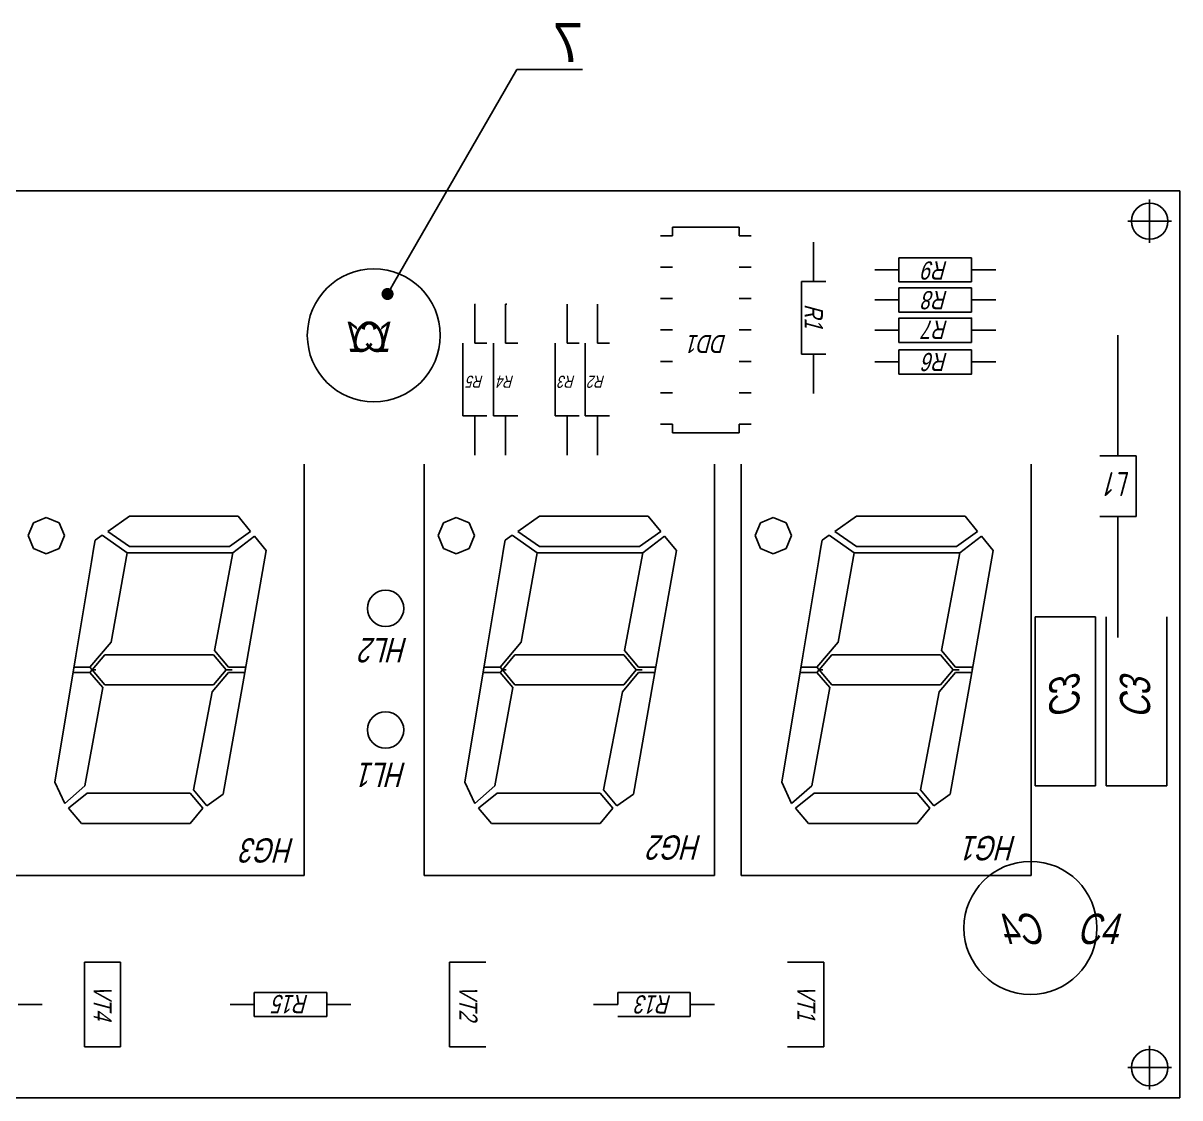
# Model space of a CAD drawing. Header units: millimetres. Extents: x 3055 to 4426, y 1319 to 1950.
# Drawn here: x 3554.1 to 3649.8, y 1702.8 to 1791.6 of the extents above; entities that cross this region are included whole.
import ezdxf
from ezdxf import colors
from ezdxf.entities.mleader import LeaderData, LeaderLine
from ezdxf.math import Vec2, Vec3

# ---------------------------------------------------------------- set-up
doc = ezdxf.new("R2010")
doc.units = ezdxf.units.MM
doc.styles.get("Standard").update_dxf_attribs({"font": 'arial.ttf'})

# ---------------------------------------------------------------- blocks, each defined once
blk = doc.blocks.new('_Dot')
at = {"color": 0, "linetype": 'ByBlock', "lineweight": -2, "transparency": 33554674}
blk.add_line((-0.5, 0), (-1, 0), dxfattribs=at)
at = {"color": 0, "linetype": 'ByBlock', "transparency": 33554674, "const_width": 0.5}
blk.add_lwpolyline([(-0.25, 0, 1), (0.25, 0, 1)], format="xyb", close=True, dxfattribs=at)

msp = doc.modelspace()

# ---------------------------------------------------------------- linework, layer by layer
for p, q in [((3451.789, 1777.767, 111.215), (3649.789, 1777.767, 111.215)), ((3649.789, 1702.767, 111.215), (3649.789, 1777.767, 111.215)), ((3649.789, 1702.767, 111.215), (3451.789, 1702.767, 111.215))]:
    msp.add_line(p, q)
at = {"transparency": 33554674}
for p, q in [((3451.789, 1777.767, 109.715), (3649.789, 1777.767, 109.715)), ((3647.289, 1775.267, 111.215), (3647.289, 1777.067, 111.215)), ((3647.289, 1775.267, 109.715), (3647.289, 1777.067, 109.715)), ((3649.789, 1777.767, 111.215), (3649.789, 1775.267, 111.215)), ((3649.789, 1777.767, 109.715), (3649.789, 1702.767, 109.715)), ((3647.289, 1775.267, 111.215), (3645.489, 1775.267, 111.215)), ((3647.289, 1775.267, 109.715), (3645.489, 1775.267, 109.715)), ((3647.289, 1775.267, 111.215), (3647.289, 1773.467, 111.215)), ((3647.289, 1775.267, 111.215), (3649.089, 1775.267, 111.215)), ((3647.289, 1775.267, 109.715), (3647.289, 1773.467, 109.715)), ((3647.289, 1775.267, 109.715), (3649.089, 1775.267, 109.715)), ((3607.821, 1774.07, 111.215), (3607.821, 1774.77, 111.215)), ((3607.821, 1774.77, 111.215), (3613.321, 1774.77, 111.215)), ((3613.321, 1774.77, 111.215), (3613.321, 1774.07, 111.215)), ((3607.821, 1774.07, 111.215), (3606.821, 1774.07, 111.215)), ((3614.321, 1774.07, 111.215), (3613.321, 1774.07, 111.215)), ((3619.491, 1772.278, 111.215), (3619.491, 1773.528, 111.215)), ((3619.491, 1772.278, 111.215), (3619.491, 1770.278, 111.215)), ((3626.551, 1771.25, 111.215), (3626.551, 1772.25, 111.215)), ((3626.551, 1772.25, 111.215), (3632.551, 1772.25, 111.215)), ((3632.551, 1772.25, 111.215), (3632.551, 1771.25, 111.215)), ((3607.821, 1771.47, 111.215), (3606.821, 1771.47, 111.215)), ((3614.321, 1771.47, 111.215), (3613.321, 1771.47, 111.215)), ((3626.551, 1771.25, 111.215), (3624.551, 1771.25, 111.215)), ((3626.551, 1771.25, 111.215), (3626.551, 1770.25, 111.215)), ((3634.551, 1771.25, 111.215), (3632.551, 1771.25, 111.215)), ((3632.551, 1770.25, 111.215), (3632.551, 1771.25, 111.215)), ((3618.491, 1764.278, 111.215), (3618.491, 1770.278, 111.215)), ((3618.491, 1770.278, 111.215), (3619.491, 1770.278, 111.215)), ((3620.491, 1770.278, 111.215), (3619.491, 1770.278, 111.215)), ((3626.551, 1770.25, 111.215), (3632.551, 1770.25, 111.215)), ((3626.551, 1769.75, 111.215), (3632.551, 1769.75, 111.215)), ((3632.551, 1769.75, 111.215), (3632.551, 1768.75, 111.215)), ((3607.821, 1768.87, 111.215), (3606.821, 1768.87, 111.215)), ((3614.321, 1768.87, 111.215), (3613.321, 1768.87, 111.215)), ((3626.551, 1768.75, 111.215), (3624.551, 1768.75, 111.215)), ((3626.551, 1768.75, 111.215), (3626.551, 1767.75, 111.215)), ((3634.551, 1768.75, 111.215), (3632.551, 1768.75, 111.215)), ((3591.462, 1767.17, 111.215), (3591.462, 1768.417, 111.215)), ((3591.494, 1768.417, 111.215), (3591.462, 1768.417, 111.215)), ((3594.006, 1768.417, 111.215), (3594.103, 1768.417, 111.215)), ((3594.007, 1767.168, 111.215), (3594.006, 1768.417, 111.215)), ((3599.099, 1767.169, 111.215), (3599.098, 1768.417, 111.215)), ((3601.6, 1767.167, 111.215), (3601.6, 1768.417, 111.215)), ((3626.551, 1767.75, 111.215), (3632.551, 1767.75, 111.215)), ((3591.462, 1767.17, 111.215), (3591.462, 1765.17, 111.215)), ((3594.007, 1767.168, 111.215), (3594.007, 1765.168, 111.215)), ((3599.099, 1767.169, 111.215), (3599.099, 1765.169, 111.215)), ((3601.6, 1767.167, 111.215), (3601.6, 1765.167, 111.215)), ((3626.553, 1766.248, 111.215), (3626.553, 1767.248, 111.215)), ((3626.553, 1767.248, 111.215), (3632.553, 1767.248, 111.215)), ((3632.553, 1767.248, 111.215), (3632.553, 1766.248, 111.215)), ((3607.821, 1766.27, 111.215), (3606.821, 1766.27, 111.215)), ((3614.321, 1766.27, 111.215), (3613.321, 1766.27, 111.215)), ((3626.553, 1766.248, 111.215), (3624.553, 1766.248, 111.215)), ((3626.553, 1766.248, 111.215), (3626.553, 1765.248, 111.215)), ((3634.553, 1766.248, 111.215), (3632.553, 1766.248, 111.215)), ((3644.666, 1755.849, 111.215), (3644.666, 1765.849, 111.215)), ((3590.462, 1759.17, 111.215), (3590.462, 1765.17, 111.215)), ((3592.462, 1765.17, 111.215), (3591.462, 1765.17, 111.215)), ((3593.007, 1759.168, 111.215), (3593.007, 1765.168, 111.215)), ((3595.007, 1765.168, 111.215), (3594.007, 1765.168, 111.215)), ((3598.099, 1759.169, 111.215), (3598.099, 1765.169, 111.215)), ((3600.099, 1765.169, 111.215), (3599.099, 1765.169, 111.215)), ((3600.6, 1759.167, 111.215), (3600.6, 1765.167, 111.215)), ((3602.6, 1765.167, 111.215), (3601.6, 1765.167, 111.215)), ((3626.552, 1763.624, 111.215), (3626.552, 1764.624, 111.215)), ((3626.552, 1764.624, 111.215), (3632.552, 1764.624, 111.215)), ((3626.553, 1765.248, 111.215), (3632.553, 1765.248, 111.215)), ((3632.552, 1764.624, 111.215), (3632.552, 1763.624, 111.215)), ((3607.821, 1763.67, 111.215), (3606.821, 1763.67, 111.215)), ((3614.321, 1763.67, 111.215), (3613.321, 1763.67, 111.215)), ((3619.491, 1764.278, 111.215), (3618.491, 1764.278, 111.215)), ((3619.491, 1764.278, 111.215), (3619.491, 1762.278, 111.215)), ((3619.491, 1764.278, 111.215), (3620.491, 1764.278, 111.215)), ((3626.552, 1763.624, 111.215), (3624.552, 1763.624, 111.215)), ((3626.552, 1763.624, 111.215), (3626.552, 1762.624, 111.215)), ((3634.552, 1763.624, 111.215), (3632.552, 1763.624, 111.215)), ((3619.491, 1762.278, 111.215), (3619.491, 1761.028, 111.215)), ((3626.552, 1762.624, 111.215), (3632.552, 1762.624, 111.215)), ((3607.821, 1761.07, 111.215), (3606.821, 1761.07, 111.215)), ((3614.321, 1761.07, 111.215), (3613.321, 1761.07, 111.215)), ((3591.462, 1759.17, 111.215), (3590.462, 1759.17, 111.215)), ((3591.462, 1759.17, 111.215), (3591.462, 1757.17, 111.215)), ((3591.462, 1759.17, 111.215), (3592.462, 1759.17, 111.215)), ((3594.007, 1759.168, 111.215), (3593.007, 1759.168, 111.215)), ((3594.007, 1759.168, 111.215), (3594.007, 1757.168, 111.215)), ((3594.007, 1759.168, 111.215), (3595.007, 1759.168, 111.215)), ((3599.099, 1759.169, 111.215), (3598.099, 1759.169, 111.215)), ((3599.099, 1759.169, 111.215), (3599.099, 1757.169, 111.215)), ((3599.099, 1759.169, 111.215), (3600.099, 1759.169, 111.215)), ((3601.6, 1759.167, 111.215), (3600.6, 1759.167, 111.215)), ((3601.6, 1759.167, 111.215), (3601.6, 1757.167, 111.215)), ((3601.6, 1759.167, 111.215), (3602.6, 1759.167, 111.215)), ((3606.821, 1758.47, 111.215), (3607.821, 1758.47, 111.215)), ((3607.821, 1758.47, 111.215), (3607.821, 1757.77, 111.215)), ((3614.321, 1758.47, 111.215), (3613.321, 1758.47, 111.215)), ((3614.321, 1758.47, 111.215), (3613.321, 1758.47, 111.215)), ((3613.321, 1757.77, 111.215), (3613.321, 1758.47, 111.215)), ((3591.462, 1757.17, 111.215), (3591.459, 1755.917, 111.215)), ((3594.006, 1755.917, 111.215), (3594.006, 1757.167, 111.215)), ((3599.099, 1757.169, 111.215), (3599.098, 1755.917, 111.215)), ((3601.6, 1757.167, 111.215), (3601.6, 1755.917, 111.215)), ((3607.821, 1757.77, 111.215), (3613.321, 1757.77, 111.215)), ((3577.356, 1721.165, 111.215), (3577.356, 1755.165, 111.215)), ((3587.278, 1755.165, 111.215), (3587.278, 1721.165, 111.215)), ((3611.278, 1721.165, 111.215), (3611.278, 1755.165, 111.215)), ((3613.499, 1755.165, 111.215), (3613.499, 1721.165, 111.215)), ((3637.499, 1721.165, 111.215), (3637.499, 1755.165, 111.215)), ((3643.166, 1755.849, 111.215), (3646.166, 1755.849, 111.215)), ((3646.166, 1755.849, 111.215), (3646.166, 1750.849, 111.215)), ((3554.946, 1750.325, 111.215), (3554.511, 1749.268, 111.215)), ((3556.011, 1750.768, 111.215), (3554.946, 1750.325, 111.215)), ((3557.076, 1750.325, 111.215), (3556.011, 1750.768, 111.215)), ((3557.511, 1749.268, 111.215), (3557.076, 1750.325, 111.215)), ((3562.89, 1750.864, 111.215), (3561.095, 1749.614, 111.215)), ((3567.39, 1750.864, 111.215), (3562.89, 1750.864, 111.215)), ((3567.39, 1750.864, 111.215), (3571.89, 1750.864, 111.215)), ((3571.89, 1750.864, 111.215), (3572.918, 1749.614, 111.215)), ((3588.867, 1750.325, 111.215), (3588.432, 1749.268, 111.215)), ((3589.932, 1750.768, 111.215), (3588.867, 1750.325, 111.215)), ((3590.997, 1750.325, 111.215), (3589.932, 1750.768, 111.215)), ((3591.432, 1749.268, 111.215), (3590.997, 1750.325, 111.215)), ((3596.811, 1750.864, 111.215), (3595.017, 1749.614, 111.215)), ((3601.311, 1750.864, 111.215), (3596.811, 1750.864, 111.215)), ((3601.311, 1750.864, 111.215), (3605.811, 1750.864, 111.215)), ((3605.811, 1750.864, 111.215), (3606.839, 1749.614, 111.215)), ((3615.088, 1750.325, 111.215), (3614.653, 1749.268, 111.215)), ((3616.153, 1750.768, 111.215), (3615.088, 1750.325, 111.215)), ((3617.218, 1750.325, 111.215), (3616.153, 1750.768, 111.215)), ((3617.653, 1749.268, 111.215), (3617.218, 1750.325, 111.215)), ((3623.032, 1750.864, 111.215), (3621.238, 1749.614, 111.215)), ((3627.532, 1750.864, 111.215), (3623.032, 1750.864, 111.215)), ((3627.532, 1750.864, 111.215), (3632.032, 1750.864, 111.215)), ((3632.032, 1750.864, 111.215), (3633.06, 1749.614, 111.215)), ((3644.666, 1750.849, 111.215), (3643.166, 1750.849, 111.215)), ((3646.166, 1750.849, 111.215), (3644.666, 1750.849, 111.215)), ((3644.666, 1740.849, 111.215), (3644.666, 1750.849, 111.215)), ((3560.629, 1749.29, 111.215), (3560.052, 1748.888, 111.215)), ((3562.707, 1747.834, 111.215), (3560.629, 1749.29, 111.215)), ((3562.89, 1748.364, 111.215), (3561.095, 1749.614, 111.215)), ((3571.168, 1748.364, 111.215), (3572.918, 1749.614, 111.215)), ((3594.551, 1749.29, 111.215), (3593.974, 1748.888, 111.215)), ((3596.629, 1747.834, 111.215), (3594.551, 1749.29, 111.215)), ((3596.811, 1748.364, 111.215), (3595.017, 1749.614, 111.215)), ((3605.09, 1748.364, 111.215), (3606.839, 1749.614, 111.215)), ((3620.772, 1749.29, 111.215), (3620.195, 1748.888, 111.215)), ((3622.85, 1747.834, 111.215), (3620.772, 1749.29, 111.215)), ((3623.032, 1748.364, 111.215), (3621.238, 1749.614, 111.215)), ((3631.311, 1748.364, 111.215), (3633.06, 1749.614, 111.215)), ((3554.511, 1749.268, 111.215), (3554.946, 1748.212, 111.215)), ((3557.076, 1748.212, 111.215), (3557.511, 1749.268, 111.215)), ((3559.953, 1748.296, 111.215), (3560.052, 1748.888, 111.215)), ((3567.39, 1748.364, 111.215), (3562.89, 1748.364, 111.215)), ((3567.39, 1748.364, 111.215), (3571.168, 1748.364, 111.215)), ((3573.235, 1749.228, 111.215), (3571.433, 1747.834, 111.215)), ((3573.235, 1749.228, 111.215), (3574.211, 1748.042, 111.215)), ((3588.432, 1749.268, 111.215), (3588.867, 1748.212, 111.215)), ((3590.997, 1748.212, 111.215), (3591.432, 1749.268, 111.215)), ((3593.875, 1748.296, 111.215), (3593.974, 1748.888, 111.215)), ((3601.311, 1748.364, 111.215), (3596.811, 1748.364, 111.215)), ((3601.311, 1748.364, 111.215), (3605.09, 1748.364, 111.215)), ((3607.157, 1749.228, 111.215), (3605.354, 1747.834, 111.215)), ((3607.157, 1749.228, 111.215), (3608.133, 1748.042, 111.215)), ((3614.653, 1749.268, 111.215), (3615.088, 1748.212, 111.215)), ((3617.218, 1748.212, 111.215), (3617.653, 1749.268, 111.215)), ((3620.096, 1748.296, 111.215), (3620.195, 1748.888, 111.215)), ((3627.532, 1748.364, 111.215), (3623.032, 1748.364, 111.215)), ((3627.532, 1748.364, 111.215), (3631.311, 1748.364, 111.215)), ((3633.378, 1749.228, 111.215), (3631.575, 1747.834, 111.215)), ((3633.378, 1749.228, 111.215), (3634.354, 1748.042, 111.215)), ((3556.011, 1747.768, 111.215), (3554.946, 1748.212, 111.215)), ((3556.011, 1747.768, 111.215), (3557.076, 1748.212, 111.215)), ((3557.076, 1748.212, 111.215), (3557.076, 1748.212, 111.215)), ((3559.751, 1747.085, 111.215), (3559.953, 1748.296, 111.215)), ((3561.365, 1740.462, 111.215), (3562.707, 1747.834, 111.215)), ((3571.433, 1747.834, 111.215), (3562.707, 1747.834, 111.215)), ((3569.922, 1739.765, 111.215), (3571.433, 1747.834, 111.215)), ((3572.423, 1737.935, 111.215), (3574.211, 1748.042, 111.215)), ((3589.932, 1747.768, 111.215), (3588.867, 1748.212, 111.215)), ((3589.932, 1747.768, 111.215), (3590.997, 1748.212, 111.215)), ((3590.997, 1748.212, 111.215), (3590.997, 1748.212, 111.215)), ((3593.672, 1747.085, 111.215), (3593.875, 1748.296, 111.215)), ((3595.286, 1740.462, 111.215), (3596.629, 1747.834, 111.215)), ((3605.354, 1747.834, 111.215), (3596.629, 1747.834, 111.215)), ((3603.843, 1739.765, 111.215), (3605.354, 1747.834, 111.215)), ((3606.344, 1737.935, 111.215), (3608.133, 1748.042, 111.215)), ((3616.153, 1747.768, 111.215), (3615.088, 1748.212, 111.215)), ((3616.153, 1747.768, 111.215), (3617.218, 1748.212, 111.215)), ((3617.218, 1748.212, 111.215), (3617.218, 1748.212, 111.215)), ((3619.893, 1747.085, 111.215), (3620.096, 1748.296, 111.215)), ((3621.507, 1740.462, 111.215), (3622.85, 1747.834, 111.215)), ((3631.575, 1747.834, 111.215), (3622.85, 1747.834, 111.215)), ((3630.064, 1739.765, 111.215), (3631.575, 1747.834, 111.215)), ((3632.565, 1737.935, 111.215), (3634.354, 1748.042, 111.215)), ((3558.454, 1739.329, 111.215), (3559.751, 1747.085, 111.215)), ((3592.375, 1739.329, 111.215), (3593.672, 1747.085, 111.215)), ((3618.596, 1739.329, 111.215), (3619.893, 1747.085, 111.215)), ((3643.697, 1728.558, 109.715), (3643.697, 1742.558, 109.715)), ((3648.697, 1742.558, 109.715), (3648.697, 1728.558, 109.715)), ((3559.626, 1738.396, 111.215), (3561.365, 1740.462, 111.215)), ((3571.075, 1738.397, 111.215), (3569.922, 1739.765, 111.215)), ((3593.548, 1738.396, 111.215), (3595.286, 1740.462, 111.215)), ((3604.996, 1738.397, 111.215), (3603.843, 1739.765, 111.215)), ((3619.769, 1738.396, 111.215), (3621.507, 1740.462, 111.215)), ((3631.217, 1738.397, 111.215), (3630.064, 1739.765, 111.215)), ((3558.454, 1739.329, 111.215), (3556.705, 1728.872, 111.215)), ((3560.856, 1739.415, 111.215), (3559.818, 1738.165, 111.215)), ((3565.356, 1739.415, 111.215), (3560.856, 1739.415, 111.215)), ((3565.356, 1739.415, 111.215), (3569.856, 1739.415, 111.215)), ((3569.856, 1739.415, 111.215), (3570.884, 1738.165, 111.215)), ((3592.375, 1739.329, 111.215), (3590.626, 1728.872, 111.215)), ((3594.778, 1739.415, 111.215), (3593.739, 1738.165, 111.215)), ((3599.278, 1739.415, 111.215), (3594.778, 1739.415, 111.215)), ((3599.278, 1739.415, 111.215), (3603.778, 1739.415, 111.215)), ((3603.778, 1739.415, 111.215), (3604.806, 1738.165, 111.215)), ((3618.596, 1739.329, 111.215), (3616.847, 1728.872, 111.215)), ((3620.999, 1739.415, 111.215), (3619.96, 1738.165, 111.215)), ((3625.499, 1739.415, 111.215), (3620.999, 1739.415, 111.215)), ((3625.499, 1739.415, 111.215), (3629.999, 1739.415, 111.215)), ((3629.999, 1739.415, 111.215), (3631.027, 1738.165, 111.215)), ((3559.626, 1737.934, 111.215), (3558.221, 1737.934, 111.215)), ((3559.626, 1738.396, 111.215), (3558.298, 1738.396, 111.215)), ((3559.818, 1738.165, 111.215), (3559.626, 1738.396, 111.215)), ((3559.818, 1738.165, 111.215), (3559.626, 1737.934, 111.215)), ((3559.626, 1737.934, 111.215), (3560.679, 1736.696, 111.215)), ((3560.856, 1736.915, 111.215), (3559.818, 1738.165, 111.215)), ((3560.122, 1738.165, 111.215), (3559.818, 1738.165, 111.215)), ((3571.077, 1737.935, 111.215), (3569.746, 1736.346, 111.215)), ((3569.856, 1736.915, 111.215), (3570.884, 1738.165, 111.215)), ((3570.884, 1738.165, 111.215), (3571.384, 1738.165, 111.215)), ((3572.505, 1738.395, 111.215), (3571.075, 1738.397, 111.215)), ((3571.077, 1737.935, 111.215), (3572.423, 1737.935, 111.215)), ((3572.259, 1737.001, 111.215), (3572.423, 1737.935, 111.215)), ((3572.464, 1738.165, 111.215), (3572.505, 1738.395, 111.215)), ((3593.548, 1737.934, 111.215), (3592.142, 1737.934, 111.215)), ((3593.548, 1738.396, 111.215), (3592.219, 1738.396, 111.215)), ((3593.739, 1738.165, 111.215), (3593.548, 1738.396, 111.215)), ((3593.739, 1738.165, 111.215), (3593.548, 1737.934, 111.215)), ((3593.548, 1737.934, 111.215), (3594.6, 1736.696, 111.215)), ((3594.778, 1736.915, 111.215), (3593.739, 1738.165, 111.215)), ((3594.043, 1738.165, 111.215), (3593.739, 1738.165, 111.215)), ((3604.998, 1737.935, 111.215), (3603.668, 1736.346, 111.215)), ((3603.778, 1736.915, 111.215), (3604.806, 1738.165, 111.215)), ((3604.806, 1738.165, 111.215), (3605.306, 1738.165, 111.215)), ((3606.426, 1738.395, 111.215), (3604.996, 1738.397, 111.215)), ((3604.998, 1737.935, 111.215), (3606.344, 1737.935, 111.215)), ((3606.18, 1737.001, 111.215), (3606.344, 1737.935, 111.215)), ((3606.385, 1738.165, 111.215), (3606.426, 1738.395, 111.215)), ((3619.769, 1737.934, 111.215), (3618.363, 1737.934, 111.215)), ((3619.769, 1738.396, 111.215), (3618.44, 1738.396, 111.215)), ((3619.96, 1738.165, 111.215), (3619.769, 1738.396, 111.215)), ((3619.96, 1738.165, 111.215), (3619.769, 1737.934, 111.215)), ((3619.769, 1737.934, 111.215), (3620.821, 1736.696, 111.215)), ((3620.999, 1736.915, 111.215), (3619.96, 1738.165, 111.215)), ((3620.264, 1738.165, 111.215), (3619.96, 1738.165, 111.215)), ((3631.219, 1737.935, 111.215), (3629.889, 1736.346, 111.215)), ((3629.999, 1736.915, 111.215), (3631.027, 1738.165, 111.215)), ((3631.027, 1738.165, 111.215), (3631.527, 1738.165, 111.215)), ((3632.647, 1738.395, 111.215), (3631.217, 1738.397, 111.215)), ((3631.219, 1737.935, 111.215), (3632.565, 1737.935, 111.215)), ((3632.401, 1737.001, 111.215), (3632.565, 1737.935, 111.215)), ((3632.606, 1738.165, 111.215), (3632.647, 1738.395, 111.215)), ((3565.356, 1736.915, 111.215), (3560.856, 1736.915, 111.215)), ((3565.356, 1736.915, 111.215), (3569.856, 1736.915, 111.215)), ((3572.259, 1737.001, 111.215), (3570.656, 1727.871, 111.215)), ((3599.278, 1736.915, 111.215), (3594.778, 1736.915, 111.215)), ((3599.278, 1736.915, 111.215), (3603.778, 1736.915, 111.215)), ((3606.18, 1737.001, 111.215), (3604.577, 1727.871, 111.215)), ((3625.499, 1736.915, 111.215), (3620.999, 1736.915, 111.215)), ((3625.499, 1736.915, 111.215), (3629.999, 1736.915, 111.215)), ((3632.401, 1737.001, 111.215), (3630.798, 1727.871, 111.215)), ((3560.679, 1736.696, 111.215), (3559.198, 1728.569, 111.215)), ((3568.184, 1728.248, 111.215), (3569.746, 1736.346, 111.215)), ((3594.6, 1736.696, 111.215), (3593.12, 1728.569, 111.215)), ((3602.106, 1728.248, 111.215), (3603.668, 1736.346, 111.215)), ((3620.821, 1736.696, 111.215), (3619.341, 1728.569, 111.215)), ((3628.327, 1728.248, 111.215), (3629.889, 1736.346, 111.215)), ((3557.531, 1727.097, 111.215), (3556.705, 1728.872, 111.215)), ((3559.198, 1728.569, 111.215), (3557.531, 1727.097, 111.215)), ((3568.184, 1728.248, 111.215), (3569.29, 1726.928, 111.215)), ((3591.452, 1727.097, 111.215), (3590.626, 1728.872, 111.215)), ((3593.12, 1728.569, 111.215), (3591.452, 1727.097, 111.215)), ((3602.106, 1728.248, 111.215), (3603.211, 1726.928, 111.215)), ((3617.673, 1727.097, 111.215), (3616.847, 1728.872, 111.215)), ((3619.341, 1728.569, 111.215), (3617.673, 1727.097, 111.215)), ((3628.327, 1728.248, 111.215), (3629.432, 1726.928, 111.215)), ((3648.697, 1728.558, 109.715), (3643.697, 1728.558, 109.715)), ((3559.385, 1727.965, 111.215), (3557.854, 1726.715, 111.215)), ((3559.385, 1727.965, 111.215), (3567.912, 1727.965, 111.215)), ((3565.356, 1727.965, 111.215), (3560.856, 1727.965, 111.215)), ((3567.912, 1727.965, 111.215), (3568.953, 1726.723, 111.215)), ((3569.29, 1726.928, 111.215), (3570.656, 1727.871, 111.215)), ((3593.307, 1727.965, 111.215), (3591.775, 1726.715, 111.215)), ((3593.307, 1727.965, 111.215), (3601.833, 1727.965, 111.215)), ((3599.278, 1727.965, 111.215), (3594.778, 1727.965, 111.215)), ((3601.833, 1727.965, 111.215), (3602.874, 1726.723, 111.215)), ((3603.211, 1726.928, 111.215), (3604.577, 1727.871, 111.215)), ((3619.528, 1727.965, 111.215), (3617.996, 1726.715, 111.215)), ((3619.528, 1727.965, 111.215), (3628.054, 1727.965, 111.215)), ((3625.499, 1727.965, 111.215), (3620.999, 1727.965, 111.215)), ((3628.054, 1727.965, 111.215), (3629.095, 1726.723, 111.215)), ((3629.432, 1726.928, 111.215), (3630.798, 1727.871, 111.215)), ((3558.912, 1725.465, 111.215), (3557.854, 1726.715, 111.215)), ((3567.912, 1725.465, 111.215), (3568.953, 1726.723, 111.215)), ((3592.833, 1725.465, 111.215), (3591.775, 1726.715, 111.215)), ((3601.833, 1725.465, 111.215), (3602.874, 1726.723, 111.215)), ((3619.054, 1725.465, 111.215), (3617.996, 1726.715, 111.215)), ((3628.054, 1725.465, 111.215), (3629.095, 1726.723, 111.215)), ((3563.412, 1725.465, 111.215), (3558.912, 1725.465, 111.215)), ((3563.412, 1725.465, 111.215), (3567.912, 1725.465, 111.215)), ((3597.333, 1725.465, 111.215), (3592.833, 1725.465, 111.215)), ((3597.333, 1725.465, 111.215), (3601.833, 1725.465, 111.215)), ((3623.554, 1725.465, 111.215), (3619.054, 1725.465, 111.215)), ((3623.554, 1725.465, 111.215), (3628.054, 1725.465, 111.215)), ((3553.356, 1721.165, 111.215), (3577.356, 1721.165, 111.215)), ((3577.356, 1721.165, 111.215), (3565.356, 1721.165, 111.215)), ((3587.278, 1721.165, 111.215), (3611.278, 1721.165, 111.215)), ((3611.278, 1721.165, 111.215), (3599.278, 1721.165, 111.215)), ((3613.499, 1721.165, 111.215), (3637.499, 1721.165, 111.215)), ((3637.499, 1721.165, 111.215), (3625.499, 1721.165, 111.215)), ((3559.158, 1706.979, 111.215), (3559.158, 1713.979, 111.215)), ((3559.158, 1713.979, 111.215), (3562.158, 1713.979, 111.215)), ((3562.158, 1713.979, 111.215), (3562.158, 1706.979, 111.215)), ((3589.379, 1706.98, 111.215), (3589.379, 1713.98, 111.215)), ((3589.379, 1713.98, 111.215), (3592.379, 1713.98, 111.215)), ((3617.333, 1713.981, 111.215), (3620.333, 1713.981, 111.215)), ((3620.333, 1713.981, 111.215), (3620.333, 1706.981, 111.215)), ((3573.209, 1710.488, 111.215), (3573.209, 1711.488, 111.215)), ((3573.209, 1711.488, 111.215), (3579.209, 1711.488, 111.215)), ((3579.209, 1711.488, 111.215), (3579.209, 1710.488, 111.215)), ((3603.288, 1710.488, 111.215), (3603.288, 1711.488, 111.215)), ((3603.288, 1711.488, 111.215), (3609.288, 1711.488, 111.215)), ((3609.288, 1711.488, 111.215), (3609.288, 1710.488, 111.215)), ((3555.679, 1710.486, 111.215), (3553.679, 1710.486, 111.215)), ((3573.209, 1710.488, 111.215), (3571.209, 1710.488, 111.215)), ((3573.209, 1710.488, 111.215), (3573.209, 1709.488, 111.215)), ((3581.209, 1710.488, 111.215), (3579.209, 1710.488, 111.215)), ((3579.209, 1709.488, 111.215), (3579.209, 1710.488, 111.215)), ((3603.288, 1710.488, 111.215), (3601.288, 1710.488, 111.215)), ((3611.288, 1710.488, 111.215), (3609.288, 1710.488, 111.215)), ((3609.288, 1709.488, 111.215), (3609.288, 1710.488, 111.215)), ((3573.209, 1709.488, 111.215), (3579.209, 1709.488, 111.215)), ((3603.288, 1709.488, 111.215), (3609.288, 1709.488, 111.215)), ((3649.789, 1707.23, 111.215), (3649.789, 1707.23, 111.215)), ((3562.158, 1706.979, 111.215), (3559.158, 1706.979, 111.215)), ((3559.158, 1706.979, 111.215), (3559.158, 1706.979, 111.215)), ((3592.379, 1706.98, 111.215), (3589.379, 1706.98, 111.215)), ((3589.379, 1706.98, 111.215), (3589.379, 1706.98, 111.215)), ((3620.333, 1706.981, 111.215), (3617.333, 1706.981, 111.215)), ((3617.333, 1706.981, 111.215), (3617.333, 1706.981, 111.215)), ((3647.289, 1705.267, 111.215), (3647.289, 1707.067, 111.215)), ((3647.289, 1705.267, 111.215), (3645.489, 1705.267, 111.215)), ((3647.289, 1705.267, 111.215), (3647.289, 1703.467, 111.215)), ((3647.289, 1705.267, 111.215), (3649.089, 1705.267, 111.215)), ((3649.789, 1702.767, 109.715), (3451.789, 1702.767, 109.715))]:
    msp.add_line(p, q, dxfattribs=at)
at = {"transparency": 33554674, "extrusion": (0, 0, -1)}
for p, q in [((3451.789, 1777.767, 109.715), (3649.789, 1777.767, 109.715)), ((3647.289, 1775.267, 109.715), (3647.289, 1777.067, 109.715)), ((3649.789, 1777.767, 109.715), (3649.789, 1702.767, 109.715)), ((3647.289, 1775.267, 109.715), (3645.489, 1775.267, 109.715)), ((3647.289, 1775.267, 109.715), (3647.289, 1773.467, 109.715)), ((3647.289, 1775.267, 109.715), (3649.089, 1775.267, 109.715)), ((3637.818, 1728.558, 109.715), (3637.818, 1742.558, 109.715)), ((3637.818, 1742.558, 109.715), (3642.818, 1742.558, 109.715)), ((3642.818, 1742.558, 109.715), (3642.818, 1728.558, 109.715)), ((3642.818, 1728.558, 109.715), (3637.818, 1728.558, 109.715)), ((3647.289, 1705.267, 109.715), (3647.289, 1707.067, 109.715)), ((3647.289, 1705.267, 109.715), (3645.489, 1705.267, 109.715)), ((3647.289, 1705.267, 109.715), (3647.289, 1703.467, 109.715)), ((3647.289, 1705.267, 109.715), (3649.089, 1705.267, 109.715)), ((3649.789, 1702.767, 109.715), (3451.789, 1702.767, 109.715))]:
    msp.add_line(p, q, dxfattribs=at)
at = {"elevation": 111.215}
for points in [[(3632.551, 1767.75), (3632.551, 1769.75), (3626.551, 1769.75), (3626.551, 1767.75), (3632.551, 1767.75)], [(3632.553, 1765.248), (3632.553, 1767.248), (3626.553, 1767.248), (3626.553, 1765.248), (3632.553, 1765.248)], [(3632.552, 1764.624), (3632.552, 1762.624), (3626.552, 1762.624), (3626.552, 1764.624), (3632.552, 1764.624)]]:
    msp.add_lwpolyline(points, dxfattribs=at)
at = {"transparency": 33554674}
for centre in [(3647.289, 1775.267, 111.215), (3647.289, 1775.267, 109.715), (3584.083, 1743.249, 111.215), (3584.083, 1733.19, 111.215), (3647.289, 1705.267, 111.215)]:
    msp.add_circle(centre, 1.5, dxfattribs=at)
at = {"transparency": 33554674, "extrusion": (0, 0, -1)}
for centre, radius in [((-3647.289, 1775.267, -109.715), 1.5), ((-3583.106, 1765.827, -109.715), 5.5), ((-3637.429, 1716.819, -109.715), 5.5), ((-3647.289, 1705.267, -109.715), 1.5)]:
    msp.add_circle(centre, radius, dxfattribs=at)

# ---------------------------------------------------------------- texts
at = {"transparency": 33554674}
for s, insert, char_height, attachment_point, rotation in [('{\\Q15;\\W0.75;R9}', (3630.607, 1770.438, 111.215), 1.5, 1, 180), ('{\\Q15;\\W0.75;R8}', (3630.618, 1767.984, 111.215), 1.5, 1, 180), ('\\pxt1;{\\Q15;\\W0.75;R1}', (3620.253, 1768.422, 111.215), 1.5, 1, 270), ('{\\Q15;\\W0.75;R7}', (3630.632, 1765.527, 111.215), 1.5, 1, 180), ('{\\Q15;\\W0.75;DD1}', (3612.31, 1764.36, 111.215), 1.5, 1, 180), ('{\\Q15;\\W0.75;R6}', (3630.623, 1762.868, 111.215), 1.5, 1, 180), ('{\\Q15;\\W0.75;R5}', (3592.185, 1761.492, 111.215), 1, 1, 180), ('{\\Q15;\\W0.75;R4}', (3594.71, 1761.487, 111.215), 1, 1, 180), ('{\\Q15;\\W0.75;R3}', (3599.776, 1761.486, 111.215), 1, 1, 180), ('{\\Q15;\\W0.75;R2}', (3602.242, 1761.489, 111.215), 1, 1, 180), ('{\\fISOCPEUR|b0|i0|c0|p34;\\Q15;\\W0.75;L1}', (3645.695, 1752.531, 111.215), 2, 1, 180), ('{\\Q15;\\W0.75;HL2}', (3585.956, 1738.789, 111.215), 2, 1, 180), ('{\\Q15;\\W0.75;C3}', (3644.827, 1737.468, 109.715), 2.5, 3, 90), ('{\\Q15;\\W0.75;HL1}', (3585.836, 1728.477, 111.215), 2, 1, 180), ('{\\Q15;\\W0.75;HG2}', (3610.266, 1722.47, 111.215), 2, 1, 180), ('{\\Q15;\\W0.75;HG1}', (3636.299, 1722.414, 111.215), 2, 1, 180), ('{\\Q15;\\W0.75;HG3}', (3576.578, 1722.229, 111.215), 2, 1, 180), ('{\\Q15;\\W0.75;VT4}', (3561.432, 1712.108, 111.215), 1.5, 1, 270), ('{\\Q15;\\W0.75;R15}', (3577.731, 1709.769, 111.215), 1.5, 1, 180), ('{\\Q15;\\W0.75;VT2}', (3591.675, 1712.087, 111.215), 1.5, 1, 270), ('{\\Q15;\\W0.75;R13}', (3607.754, 1709.743, 111.215), 1.5, 1, 180), ('{\\Q15;\\W0.75;VT1}', (3619.639, 1712.107, 111.215), 1.5, 1, 270)]:
    msp.add_mtext_dynamic_manual_height_columns(s, width=4.05068, gutter_width=12.5, heights=[0], dxfattribs=dict(at, insert=insert, char_height=char_height, attachment_point=attachment_point, rotation=rotation))
at = {"transparency": 33554674, "extrusion": (0, 0, -1), "char_height": 2.5, "attachment_point": 9}
for s, insert, text_direction in [('{\\Q15;\\W0.75;C1}', (3581.04, 1764.424, 109.715), (-1, 0, 0)), ('{\\Q15;\\W0.75;C3}', (3638.948, 1737.468, 109.715), (0, 1, 0)), ('{\\Q15;\\W0.75;C4}', (3635.386, 1715.454, 109.715), (-1, 0, 0))]:
    msp.add_mtext_dynamic_manual_height_columns(s, width=4.05068, gutter_width=12.5, heights=[0], dxfattribs=dict(at, insert=insert, text_direction=text_direction))
at = {"transparency": 33554674, "char_height": 2.5, "attachment_point": 7}
for s, insert in [('{\\Q15;\\W0.75;C1}', (3581.04, 1764.424, 109.715)), ('{\\Q15;\\W0.75;C4}', (3641.265, 1715.454, 109.715))]:
    msp.add_mtext_dynamic_manual_height_columns(s, width=4.05068, gutter_width=12.5, heights=[0], dxfattribs=dict(at, insert=insert))

# ---------------------------------------------------------------- leaders
at = {"transparency": 33554674}
ml = msp.add_multileader_mtext('Standard', dxfattribs=at)
ml.set_content('7', color=256)
ml.set_leader_properties()
ml.set_arrow_properties(name='DOT')
ml.build(insert=Vec2(0, 0))
ml.multileader.update_dxf_attribs({"text_left_attachment_type": 6, "text_right_attachment_type": 6, "dogleg_length": 3, "arrow_head_size": 1})
ctx = ml.context
ctx.base_point, ctx.char_height, ctx.arrow_head_size, ctx.landing_gap_size, ctx.plane_origin, ctx.plane_x_axis = Vec3(3599.995, 1787.806, 109.715), 3.2, 1, 0, Vec3(3584.24, 1769.247, 109.715), Vec3(-1, 0)
ctx.left_attachment, ctx.right_attachment, ctx.text_align_type = 6, 6, 2
notes = []
notes.append((ctx, [(0, (1, 1, 0), (3594.924, 1787.806, 109.715), (1, 0), 3, [(0, [(3584.24, 1769.247, 109.715)], 0, [])])]))
ctx.mtext.insert, ctx.mtext.text_direction, ctx.mtext.alignment, ctx.mtext.flow_direction, ctx.mtext.extrusion = Vec3(3597.924, 1791.646, 109.715), Vec3(-1, 0), 3, 5, Vec3(0, 0, -1)
for ctx, leaders in notes:
    for number, flags, end, landing, length, lines in leaders:
        leader = LeaderData()
        leader.index, (leader.has_last_leader_line, leader.has_dogleg_vector, leader.attachment_direction) = number, flags
        leader.last_leader_point, leader.dogleg_vector, leader.dogleg_length = Vec3(end), Vec3(landing), length
        for number, points, colour, breaks in lines:
            line = LeaderLine()
            line.index, line.vertices, line.color, line.breaks = number, Vec3.list(points), colors.encode_raw_color(colour), breaks
            leader.lines.append(line)
        ctx.leaders.append(leader)

doc.saveas('drawing.dxf')
